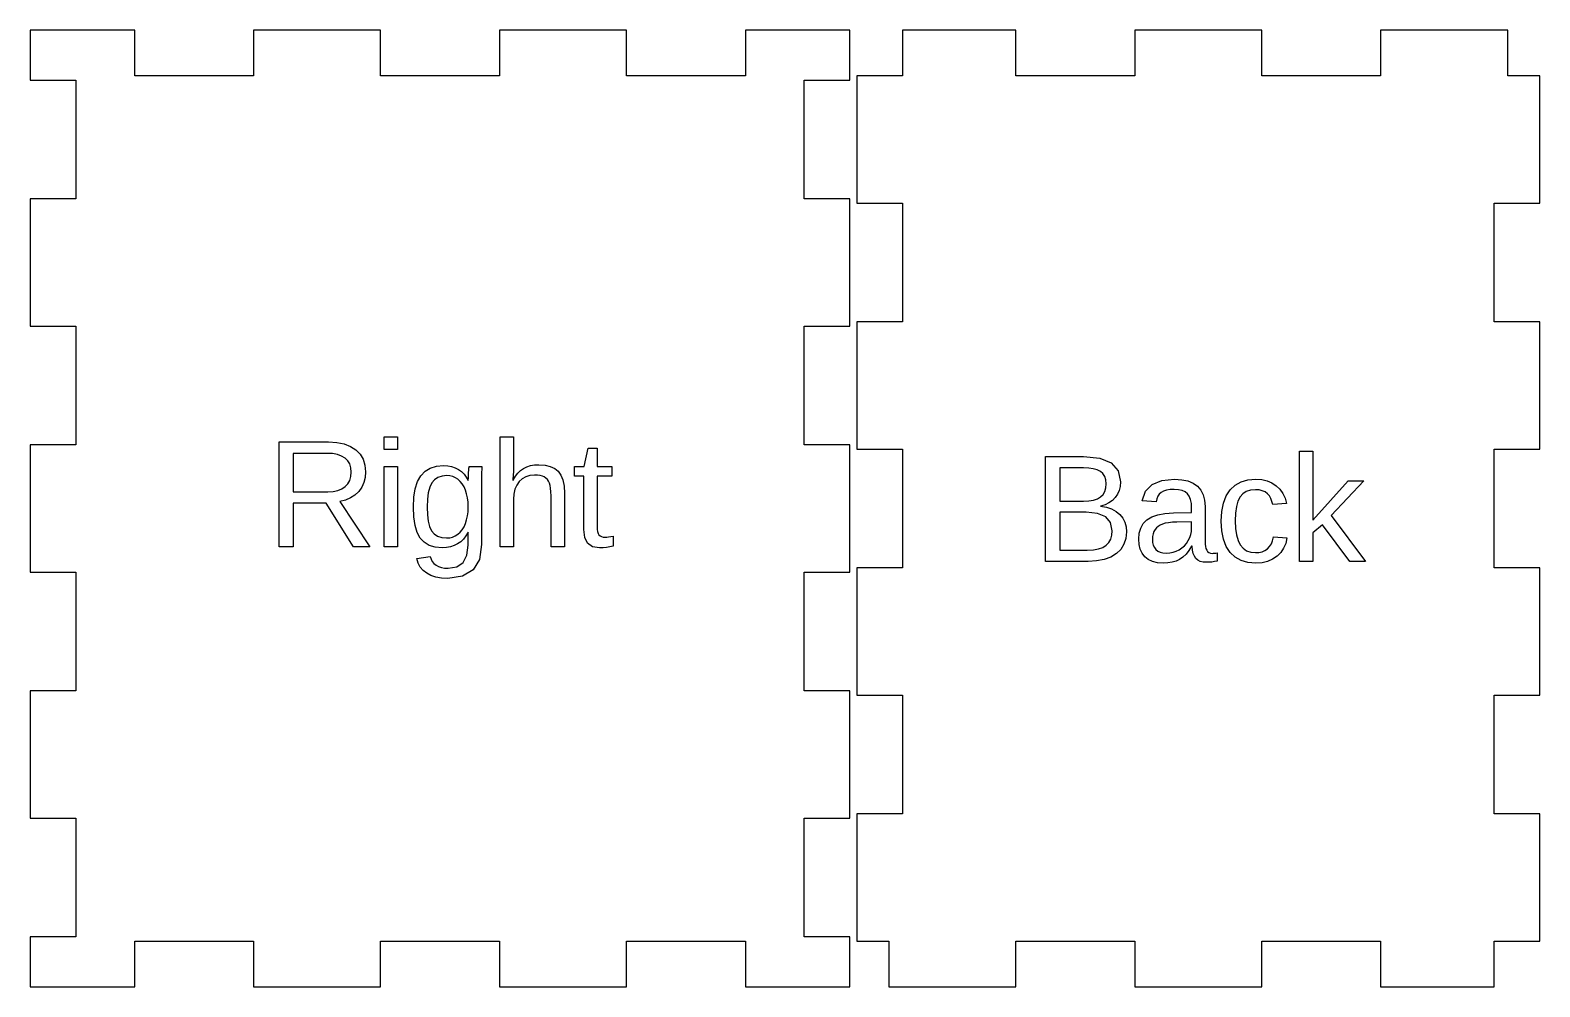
# Model space of a CAD drawing. Header units: metres. Extents: x -86 to 136, y -160 to 30.
# Drawn here: x 25.5 to 136, y -100 to -30 of the extents above; entities that cross this region are included whole.
import ezdxf

# ---------------------------------------------------------------- set-up
doc = ezdxf.new("R2010")
doc.units = ezdxf.units.M

msp = doc.modelspace()

# ---------------------------------------------------------------- linework, layer by layer
for p, q in [((33.15, -30), (25.5, -30)), ((25.5, -30), (25.5, -33.65)), ((33.15, -33.35), (33.15, -30)), ((51.15, -30), (41.85, -30)), ((41.85, -30), (41.85, -33.35)), ((51.15, -33.35), (51.15, -30)), ((69.15, -30), (59.85, -30)), ((59.85, -30), (59.85, -33.35)), ((69.15, -33.35), (69.15, -30)), ((85.5, -30), (77.85, -30)), ((77.85, -30), (77.85, -33.35)), ((85.5, -33.65), (85.5, -30)), ((97.65, -30), (89.35, -30)), ((89.35, -30), (89.35, -33.35)), ((97.65, -33.35), (97.65, -30)), ((115.65, -30), (106.35, -30)), ((106.35, -30), (106.35, -33.35)), ((115.65, -33.35), (115.65, -30)), ((133.65, -30), (124.35, -30)), ((124.35, -30), (124.35, -33.35)), ((133.65, -33.35), (133.65, -30)), ((25.5, -33.65), (28.85, -33.65)), ((28.85, -33.65), (28.85, -42.35)), ((41.85, -33.35), (33.15, -33.35)), ((59.85, -33.35), (51.15, -33.35)), ((77.85, -33.35), (69.15, -33.35)), ((82.15, -42.35), (82.15, -33.65)), ((82.15, -33.65), (85.5, -33.65)), ((89.35, -33.35), (86, -33.35)), ((86, -33.35), (86, -42.65)), ((106.35, -33.35), (97.65, -33.35)), ((124.35, -33.35), (115.65, -33.35)), ((136, -33.35), (133.65, -33.35)), ((136, -42.65), (136, -33.35)), ((28.85, -42.35), (25.5, -42.35)), ((25.5, -42.35), (25.5, -51.65)), ((85.5, -42.35), (82.15, -42.35)), ((85.5, -51.65), (85.5, -42.35)), ((86, -42.65), (89.35, -42.65)), ((89.35, -42.65), (89.35, -51.35)), ((132.65, -51.35), (132.65, -42.65)), ((132.65, -42.65), (136, -42.65)), ((25.5, -51.65), (28.85, -51.65)), ((28.85, -51.65), (28.85, -60.35)), ((82.15, -60.35), (82.15, -51.65)), ((82.15, -51.65), (85.5, -51.65)), ((89.35, -51.35), (86, -51.35)), ((86, -51.35), (86, -60.65)), ((136, -51.35), (132.65, -51.35)), ((136, -60.65), (136, -51.35)), ((28.85, -60.35), (25.5, -60.35)), ((25.5, -60.35), (25.5, -69.65)), ((43.7226, -67.8125), (43.7226, -60.1325)), ((43.7226, -60.1325), (47.3376, -60.1325)), ((47.3376, -60.1325), (47.9496, -60.1686)), ((47.9496, -60.1686), (48.4877, -60.277)), ((48.4877, -60.277), (48.9516, -60.4576)), ((48.9516, -60.4576), (49.3416, -60.7105)), ((49.3416, -60.7105), (49.6505, -61.0273)), ((51.4122, -60.6835), (51.4122, -59.7485)), ((51.4122, -59.7485), (52.3912, -59.7485)), ((52.3912, -60.6835), (51.4122, -60.6835)), ((52.3912, -59.7485), (52.3912, -60.6835)), ((59.898, -67.8125), (59.898, -59.7485)), ((59.898, -59.7485), (60.877, -59.7485)), ((60.877, -59.7485), (60.877, -61.8315)), ((66.0519, -61.9245), (66.3409, -60.5805)), ((66.3409, -60.5805), (66.9929, -60.5805)), ((66.9929, -60.5805), (66.9929, -61.9245)), ((85.5, -60.35), (82.15, -60.35)), ((85.5, -69.65), (85.5, -60.35)), ((86, -60.65), (89.35, -60.65)), ((89.35, -60.65), (89.35, -69.35)), ((132.65, -69.35), (132.65, -60.65)), ((132.65, -60.65), (136, -60.65)), ((47.2346, -60.9645), (44.7607, -60.9645)), ((44.7607, -60.9645), (44.7607, -63.7805)), ((47.6381, -60.9864), (47.2346, -60.9645)), ((47.9914, -61.052), (47.6381, -60.9864)), ((48.2946, -61.1614), (47.9914, -61.052)), ((48.5477, -61.3145), (48.2946, -61.1614)), ((48.7471, -61.5088), (48.5477, -61.3145)), ((48.8896, -61.7428), (48.7471, -61.5088)), ((48.9751, -62.0163), (48.8896, -61.7428)), ((49.6505, -61.0273), (49.8712, -61.4008)), ((49.8712, -61.4008), (50.0035, -61.8308)), ((50.0035, -61.8308), (50.0477, -62.3175)), ((55.2358, -61.9069), (55.7592, -61.8605)), ((55.7592, -61.8605), (56.0623, -61.8784)), ((56.0623, -61.8784), (56.3447, -61.932)), ((60.877, -61.8315), (60.8758, -61.9974)), ((61.8473, -61.9484), (62.1143, -61.864)), ((62.1143, -61.864), (62.4108, -61.8134)), ((62.4108, -61.8134), (62.737, -61.7965)), ((62.737, -61.7965), (63.185, -61.8264)), ((63.185, -61.8264), (63.57, -61.916)), ((99.8246, -68.875), (99.8246, -61.195)), ((99.8246, -61.195), (102.607, -61.195)), ((102.607, -61.195), (103.786, -61.3114)), ((103.786, -61.3114), (104.629, -61.6608)), ((104.629, -61.6608), (105.134, -62.243)), ((118.401, -68.875), (118.401, -60.811)), ((118.401, -60.811), (119.38, -60.811)), ((119.38, -60.811), (119.38, -65.844)), ((48.75, -63.1884), (48.8909, -62.9403)), ((48.8909, -62.9403), (48.9755, -62.6539)), ((49.0036, -62.3295), (48.9751, -62.0163)), ((48.9755, -62.6539), (49.0036, -62.3295)), ((50.0164, -62.7265), (49.9227, -63.1015)), ((50.0477, -62.3175), (50.0164, -62.7265)), ((51.4122, -67.8125), (51.4122, -61.9245)), ((51.4122, -61.9245), (52.3912, -61.9245)), ((52.3912, -61.9245), (52.3912, -67.8125)), ((53.8534, -63.0246), (54.0932, -62.6025)), ((54.0932, -62.6025), (54.4028, -62.2779)), ((54.4028, -62.2779), (54.7837, -62.046)), ((54.7837, -62.046), (55.2358, -61.9069)), ((55.0977, -62.8955), (54.9002, -63.1335)), ((55.3464, -62.7255), (55.0977, -62.8955)), ((55.6462, -62.6235), (55.3464, -62.7255)), ((55.9972, -62.5895), (55.6462, -62.6235)), ((56.2181, -62.6067), (55.9972, -62.5895)), ((56.4269, -62.6583), (56.2181, -62.6067)), ((56.3447, -61.932), (56.6063, -62.0214)), ((56.6236, -62.7442), (56.4269, -62.6583)), ((56.6063, -62.0214), (56.8472, -62.1465)), ((56.8082, -62.8645), (56.6236, -62.7442)), ((56.977, -63.0168), (56.8082, -62.8645)), ((56.8472, -62.1465), (57.0645, -62.3041)), ((57.0645, -62.3041), (57.2557, -62.492)), ((57.2557, -62.492), (57.4205, -62.7101)), ((57.4205, -62.7101), (57.5592, -62.9585)), ((57.5592, -62.9585), (57.5702, -62.9585)), ((57.5702, -62.9585), (57.5754, -62.7293)), ((57.5754, -62.7293), (57.5912, -62.3775)), ((57.5912, -62.3775), (57.6022, -62.1939)), ((57.6022, -62.1939), (57.6132, -62.0573)), ((57.6132, -62.0573), (57.6242, -61.9674)), ((57.6242, -61.9674), (57.6352, -61.9245)), ((57.6352, -61.9245), (58.5652, -61.9245)), ((58.5342, -62.7199), (58.5322, -63.1425)), ((58.5404, -62.376), (58.5342, -62.7199)), ((58.5507, -62.1109), (58.5404, -62.376)), ((58.5652, -61.9245), (58.5507, -62.1109)), ((60.858, -62.5115), (60.833, -62.9155)), ((60.833, -62.9155), (60.85, -62.9155)), ((60.85, -62.9155), (61.016, -62.6453)), ((60.8663, -62.3374), (60.858, -62.5115)), ((60.8723, -62.166), (60.8663, -62.3374)), ((60.8758, -61.9974), (60.8723, -62.166)), ((61.016, -62.6453), (61.198, -62.4138)), ((61.198, -62.4138), (61.396, -62.2208)), ((61.5203, -62.8231), (61.294, -63.0335)), ((61.396, -62.2208), (61.61, -62.0665)), ((61.781, -62.6728), (61.5203, -62.8231)), ((61.61, -62.0665), (61.8473, -61.9484)), ((62.0763, -62.5826), (61.781, -62.6728)), ((62.406, -62.5525), (62.0763, -62.5826)), ((62.6254, -62.5614), (62.406, -62.5525)), ((62.8195, -62.588), (62.6254, -62.5614)), ((62.9884, -62.6324), (62.8195, -62.588)), ((63.132, -62.6945), (62.9884, -62.6324)), ((63.2538, -62.7756), (63.132, -62.6945)), ((63.357, -62.8768), (63.2538, -62.7756)), ((63.4418, -62.9981), (63.357, -62.8768)), ((63.57, -61.916), (63.892, -62.0654)), ((63.892, -62.0654), (64.151, -62.2745)), ((64.151, -62.2745), (64.3505, -62.5535)), ((64.3505, -62.5535), (64.493, -62.9135)), ((64.493, -62.9135), (64.5785, -63.3545)), ((65.3349, -62.6365), (65.3349, -61.9245)), ((65.3349, -61.9245), (66.0519, -61.9245)), ((66.0139, -62.6365), (65.3349, -62.6365)), ((66.0139, -66.5485), (66.0139, -62.6365)), ((66.9929, -61.9245), (68.0649, -61.9245)), ((68.0649, -62.6365), (66.9929, -62.6365)), ((66.9929, -62.6365), (66.9929, -66.3345)), ((68.0649, -61.9245), (68.0649, -62.6365)), ((102.607, -62.027), (100.863, -62.027)), ((100.863, -62.027), (100.863, -64.459)), ((102.985, -62.0437), (102.607, -62.027)), ((103.316, -62.0938), (102.985, -62.0437)), ((103.599, -62.1772), (103.316, -62.0938)), ((103.835, -62.294), (103.599, -62.1772)), ((104.02, -62.4497), (103.835, -62.294)), ((104.153, -62.6498), (104.02, -62.4497)), ((104.232, -62.8942), (104.153, -62.6498)), ((104.259, -63.183), (104.232, -62.8942)), ((105.134, -62.243), (105.303, -63.058)), ((107.618, -63.252), (108.326, -62.9573)), ((108.326, -62.9573), (109.267, -62.859)), ((109.267, -62.859), (109.788, -62.891)), ((109.788, -62.891), (110.241, -62.987)), ((114.133, -63.0555), (114.636, -62.9081)), ((114.636, -62.9081), (115.209, -62.859)), ((115.209, -62.859), (115.642, -62.8886)), ((115.642, -62.8886), (116.035, -62.9775)), ((116.035, -62.9775), (116.391, -63.1256)), ((44.7607, -63.7805), (47.2776, -63.7805)), ((47.2776, -63.7805), (47.6667, -63.7566)), ((47.6667, -63.7566), (48.0089, -63.685)), ((48.0089, -63.685), (48.3042, -63.5656)), ((48.3042, -63.5656), (48.5526, -63.3985)), ((48.5526, -63.3985), (48.75, -63.1884)), ((49.2745, -64.0128), (48.9539, -64.2225)), ((49.5477, -63.7495), (49.2745, -64.0128)), ((49.7664, -63.4425), (49.5477, -63.7495)), ((49.9227, -63.1015), (49.7664, -63.4425)), ((53.5794, -64.1751), (53.6822, -63.5488)), ((53.6822, -63.5488), (53.8534, -63.0246)), ((54.6422, -63.845), (54.5777, -64.3271)), ((54.7497, -63.4471), (54.6422, -63.845)), ((54.9002, -63.1335), (54.7497, -63.4471)), ((57.1257, -63.1998), (56.977, -63.0168)), ((57.254, -63.4133), (57.1257, -63.1998)), ((57.3622, -63.6575), (57.254, -63.4133)), ((57.4483, -63.9294), (57.3622, -63.6575)), ((57.5099, -64.226), (57.4483, -63.9294)), ((58.5322, -63.1425), (58.5322, -67.6375)), ((60.9031, -63.9414), (60.877, -64.3275)), ((60.9813, -63.597), (60.9031, -63.9414)), ((61.1116, -63.2944), (60.9813, -63.597)), ((61.294, -63.0335), (61.1116, -63.2944)), ((63.508, -63.1395), (63.4418, -62.9981)), ((63.5583, -63.311), (63.508, -63.1395)), ((63.5943, -63.5225), (63.5583, -63.311)), ((63.6158, -63.774), (63.5943, -63.5225)), ((63.623, -64.0655), (63.6158, -63.774)), ((63.623, -67.8125), (63.623, -64.0655)), ((64.5785, -63.3545), (64.607, -63.8765)), ((64.607, -63.8765), (64.607, -67.8125)), ((103.849, -64.146), (104.028, -63.9681)), ((104.028, -63.9681), (104.156, -63.7483)), ((104.156, -63.7483), (104.233, -63.4866)), ((104.233, -63.4866), (104.259, -63.183)), ((105.088, -63.9569), (104.922, -64.202)), ((105.207, -63.6845), (105.088, -63.9569)), ((105.279, -63.3849), (105.207, -63.6845)), ((105.303, -63.058), (105.279, -63.3849)), ((106.902, -64.431), (107.143, -63.7433)), ((107.143, -63.7433), (107.618, -63.252)), ((108.149, -63.9489), (108.044, -64.1075)), ((108.284, -63.823), (108.149, -63.9489)), ((108.457, -63.7272), (108.284, -63.823)), ((108.675, -63.6588), (108.457, -63.7272)), ((108.938, -63.6177), (108.675, -63.6588)), ((109.246, -63.604), (108.938, -63.6177)), ((109.551, -63.6238), (109.246, -63.604)), ((109.813, -63.683), (109.551, -63.6238)), ((110.032, -63.7818), (109.813, -63.683)), ((110.207, -63.92), (110.032, -63.7818)), ((110.34, -64.1034), (110.207, -63.92)), ((110.241, -62.987), (110.625, -63.147)), ((110.625, -63.147), (110.94, -63.371)), ((110.94, -63.371), (111.185, -63.6551)), ((111.185, -63.6551), (111.361, -63.9965)), ((111.361, -63.9965), (111.466, -64.3951)), ((112.849, -64.6083), (113.053, -64.0823)), ((113.053, -64.0823), (113.338, -63.645)), ((113.338, -63.645), (113.7, -63.3011)), ((113.7, -63.3011), (114.133, -63.0555)), ((114.257, -63.9196), (114.056, -64.148)), ((114.512, -63.7565), (114.257, -63.9196)), ((114.82, -63.6586), (114.512, -63.7565)), ((115.182, -63.626), (114.82, -63.6586)), ((115.452, -63.6444), (115.182, -63.626)), ((115.688, -63.6998), (115.452, -63.6444)), ((115.892, -63.7919), (115.688, -63.6998)), ((116.063, -63.921), (115.892, -63.7919)), ((116.204, -64.0809), (116.063, -63.921)), ((116.315, -64.2665), (116.204, -64.0809)), ((116.391, -63.1256), (116.707, -63.333)), ((116.707, -63.333), (116.978, -63.5919)), ((116.978, -63.5919), (117.192, -63.8958)), ((117.192, -63.8958), (117.352, -64.2444)), ((119.38, -65.844), (121.963, -62.987)), ((123.11, -62.987), (120.723, -65.517)), ((121.963, -62.987), (123.11, -62.987)), ((47.1586, -64.6015), (44.7607, -64.6015)), ((44.7607, -64.6015), (44.7607, -67.8125)), ((49.1557, -67.8125), (47.1586, -64.6015)), ((48.586, -64.3788), (48.1707, -64.4815)), ((48.1707, -64.4815), (50.3526, -67.8125)), ((48.9539, -64.2225), (48.586, -64.3788)), ((53.5452, -64.9035), (53.5794, -64.1751)), ((53.5771, -65.6212), (53.5452, -64.9035)), ((54.5777, -64.3271), (54.5562, -64.8935)), ((54.5562, -64.8935), (54.5763, -65.4541)), ((57.5468, -64.5474), (57.5099, -64.226)), ((57.5592, -64.8935), (57.5468, -64.5474)), ((57.5468, -65.2319), (57.5592, -64.8935)), ((60.877, -64.3275), (60.877, -67.8125)), ((100.863, -64.459), (102.607, -64.459)), ((102.607, -64.459), (102.996, -64.4394)), ((102.996, -64.4394), (103.333, -64.3808)), ((103.333, -64.3808), (103.617, -64.2829)), ((103.617, -64.2829), (103.849, -64.146)), ((104.174, -64.7249), (103.847, -64.823)), ((103.847, -64.823), (104.277, -64.9023)), ((104.463, -64.5888), (104.174, -64.7249)), ((104.277, -64.9023), (104.655, -65.031)), ((104.712, -64.4144), (104.463, -64.5888)), ((104.655, -65.031), (104.98, -65.2092)), ((104.922, -64.202), (104.712, -64.4144)), ((107.924, -64.523), (106.902, -64.431)), ((107.969, -64.2989), (107.924, -64.523)), ((108.044, -64.1075), (107.969, -64.2989)), ((110.436, -64.3388), (110.34, -64.1034)), ((110.493, -64.6259), (110.436, -64.3388)), ((110.513, -64.965), (110.493, -64.6259)), ((110.513, -65.291), (110.513, -64.965)), ((111.466, -64.3951), (111.502, -64.851)), ((111.502, -64.851), (111.502, -67.4)), ((112.727, -65.2228), (112.849, -64.6083)), ((113.795, -64.8475), (113.73, -65.3311)), ((113.904, -64.4531), (113.795, -64.8475)), ((114.056, -64.148), (113.904, -64.4531)), ((116.397, -64.4779), (116.315, -64.2665)), ((116.449, -64.715), (116.397, -64.4779)), ((117.455, -64.638), (116.449, -64.715)), ((117.352, -64.2444), (117.455, -64.638)), ((53.6727, -66.2365), (53.5771, -65.6212)), ((53.8321, -66.7492), (53.6727, -66.2365)), ((54.5763, -65.4541), (54.6367, -65.9297)), ((54.6367, -65.9297), (54.7373, -66.3206)), ((57.2538, -66.3417), (57.3622, -66.1025)), ((57.3622, -66.1025), (57.4483, -65.8364)), ((57.4483, -65.8364), (57.5099, -65.5462)), ((57.5099, -65.5462), (57.5468, -65.2319)), ((102.798, -65.269), (100.863, -65.269)), ((100.863, -65.269), (100.863, -68.043)), ((103.63, -65.354), (102.798, -65.269)), ((104.224, -65.609), (103.63, -65.354)), ((104.581, -66.034), (104.224, -65.609)), ((104.7, -66.629), (104.581, -66.034)), ((104.98, -65.2092), (105.254, -65.437)), ((105.254, -65.437), (105.47, -65.7056)), ((105.47, -65.7056), (105.625, -66.0072)), ((105.625, -66.0072), (105.718, -66.3421)), ((106.79, -66.4345), (106.979, -66.1091)), ((106.979, -66.1091), (107.243, -65.837)), ((107.243, -65.837), (107.59, -65.6201)), ((107.59, -65.6201), (108.03, -65.4605)), ((108.03, -65.4605), (108.562, -65.3581)), ((108.217, -66.2154), (108.069, -66.3077)), ((108.386, -66.141), (108.217, -66.2154)), ((108.585, -66.0826), (108.386, -66.141)), ((108.562, -65.3581), (109.187, -65.313)), ((108.827, -66.0392), (108.585, -66.0826)), ((109.111, -66.011), (108.827, -66.0392)), ((109.437, -65.998), (109.111, -66.011)), ((109.187, -65.313), (110.513, -65.291)), ((110.513, -65.976), (109.437, -65.998)), ((110.513, -66.463), (110.513, -65.976)), ((112.686, -65.926), (112.727, -65.2228)), ((112.727, -66.6336), (112.686, -65.926)), ((113.73, -65.3311), (113.708, -65.904)), ((113.708, -65.904), (113.731, -66.4581)), ((120.098, -66.187), (119.38, -66.78)), ((122.088, -68.875), (120.098, -66.187)), ((120.723, -65.517), (123.235, -68.875)), ((54.0552, -67.1595), (53.8321, -66.7492)), ((54.3461, -67.4732), (54.0552, -67.1595)), ((54.7373, -66.3206), (54.8782, -66.6265)), ((54.8782, -66.6265), (55.0679, -66.8571)), ((55.0679, -66.8571), (55.3149, -67.0217)), ((55.3149, -67.0217), (55.6194, -67.1206)), ((55.6194, -67.1206), (55.9812, -67.1535)), ((55.9812, -67.1535), (56.2067, -67.1366)), ((56.2067, -67.1366), (56.4192, -67.0857)), ((56.4192, -67.0857), (56.6187, -67.0011)), ((56.6187, -67.0011), (56.8052, -66.8825)), ((56.8052, -66.8825), (56.9754, -66.7317)), ((56.9754, -66.7317), (57.1249, -66.5515)), ((57.2182, -67.2357), (57.0142, -67.4311)), ((57.1249, -66.5515), (57.2538, -66.3417)), ((57.3962, -67.0056), (57.2182, -67.2357)), ((57.5482, -66.7405), (57.3962, -67.0056)), ((57.5592, -66.7405), (57.5482, -66.7405)), ((57.5592, -67.6765), (57.5592, -66.7405)), ((66.0867, -67.1295), (66.0139, -66.5485)), ((66.3054, -67.5445), (66.0867, -67.1295)), ((66.9929, -66.3345), (67.0014, -66.5302)), ((67.0014, -66.5302), (67.0269, -66.6945)), ((67.0269, -66.6945), (67.0694, -66.8272)), ((67.0694, -66.8272), (67.1289, -66.9285)), ((67.1289, -66.9285), (67.2099, -67.0029)), ((67.2099, -67.0029), (67.3161, -67.056)), ((67.3161, -67.056), (67.4474, -67.0879)), ((67.4474, -67.0879), (67.6039, -67.0985)), ((67.6039, -67.0985), (67.7111, -67.0938)), ((67.7111, -67.0938), (67.8399, -67.0795)), ((67.8399, -67.0795), (67.9901, -67.0557)), ((67.9901, -67.0557), (68.1619, -67.0225)), ((68.1619, -67.0225), (68.1619, -67.7455)), ((104.455, -67.4887), (104.591, -67.2457)), ((104.591, -67.2457), (104.672, -66.9592)), ((104.672, -66.9592), (104.7, -66.629)), ((105.702, -67.1941), (105.562, -67.6212)), ((105.749, -66.71), (105.702, -67.1941)), ((105.718, -66.3421), (105.749, -66.71)), ((106.64, -67.245), (106.677, -66.8131)), ((106.667, -67.6327), (106.64, -67.245)), ((106.677, -66.8131), (106.79, -66.4345)), ((107.657, -67.0511), (107.646, -67.262)), ((107.646, -67.262), (107.662, -67.4893)), ((107.693, -66.8615), (107.657, -67.0511)), ((107.753, -66.6931), (107.693, -66.8615)), ((107.837, -66.546), (107.753, -66.6931)), ((107.942, -66.4179), (107.837, -66.546)), ((108.069, -66.3077), (107.942, -66.4179)), ((110.137, -67.5501), (110.27, -67.347)), ((110.27, -67.347), (110.376, -67.1305)), ((110.376, -67.1305), (110.452, -66.911)), ((110.452, -66.911), (110.497, -66.6885)), ((110.497, -66.6885), (110.513, -66.463)), ((111.502, -67.4), (111.509, -67.6055)), ((112.849, -67.2512), (112.727, -66.6336)), ((113.051, -67.7791), (112.849, -67.2512)), ((113.731, -66.4581), (113.801, -66.9355)), ((113.801, -66.9355), (113.917, -67.3361)), ((113.917, -67.3361), (114.078, -67.66)), ((116.349, -67.5922), (116.441, -67.3566)), ((116.441, -67.3566), (116.498, -67.083)), ((116.498, -67.083), (117.487, -67.148)), ((117.487, -67.148), (117.399, -67.5497)), ((119.38, -66.78), (119.38, -68.875)), ((44.7607, -67.8125), (43.7226, -67.8125)), ((50.3526, -67.8125), (49.1557, -67.8125)), ((52.3912, -67.8125), (51.4122, -67.8125)), ((54.7089, -67.6972), (54.3461, -67.4732)), ((55.1436, -67.8317), (54.7089, -67.6972)), ((55.6502, -67.8765), (55.1436, -67.8317)), ((55.9644, -67.8587), (55.6502, -67.8765)), ((56.2582, -67.8052), (55.9644, -67.8587)), ((56.5314, -67.7162), (56.2582, -67.8052)), ((56.7842, -67.5915), (56.5314, -67.7162)), ((57.0142, -67.4311), (56.7842, -67.5915)), ((57.1922, -68.9477), (57.4674, -68.4181)), ((57.4674, -68.4181), (57.5592, -67.6765)), ((58.5322, -67.6375), (58.3779, -68.7221)), ((60.877, -67.8125), (59.898, -67.8125)), ((64.607, -67.8125), (63.623, -67.8125)), ((66.6697, -67.7935), (66.3054, -67.5445)), ((67.1799, -67.8765), (66.6697, -67.7935)), ((67.4295, -67.8683), (67.1799, -67.8765)), ((67.6764, -67.8438), (67.4295, -67.8683)), ((67.9205, -67.8028), (67.6764, -67.8438)), ((68.1619, -67.7455), (67.9205, -67.8028)), ((100.863, -68.043), (102.879, -68.043)), ((102.879, -68.043), (103.322, -68.0208)), ((103.322, -68.0208), (103.701, -67.9542)), ((103.701, -67.9542), (104.015, -67.8433)), ((104.015, -67.8433), (104.265, -67.688)), ((104.265, -67.688), (104.455, -67.4887)), ((105.004, -68.305), (104.595, -68.5544)), ((105.33, -67.9916), (105.004, -68.305)), ((105.562, -67.6212), (105.33, -67.9916)), ((106.751, -67.9767), (106.667, -67.6327)), ((106.891, -68.2772), (106.751, -67.9767)), ((107.087, -68.534), (106.891, -68.2772)), ((107.662, -67.4893), (107.71, -67.6892)), ((107.71, -67.6892), (107.791, -67.8618)), ((107.791, -67.8618), (107.905, -68.007)), ((107.905, -68.007), (108.048, -68.1216)), ((108.048, -68.1216), (108.22, -68.2035)), ((108.22, -68.2035), (108.418, -68.2526)), ((108.418, -68.2526), (108.645, -68.269)), ((108.645, -68.269), (108.907, -68.2536)), ((108.907, -68.2536), (109.155, -68.2075)), ((109.155, -68.2075), (109.388, -68.1306)), ((109.388, -68.1306), (109.606, -68.023)), ((109.606, -68.023), (109.805, -67.8881)), ((109.805, -67.8881), (109.982, -67.7305)), ((110.105, -68.3397), (109.878, -68.5552)), ((109.982, -67.7305), (110.137, -67.5501)), ((110.316, -68.0747), (110.105, -68.3397)), ((110.512, -67.76), (110.316, -68.0747)), ((110.545, -67.76), (110.512, -67.76)), ((110.574, -68.0442), (110.545, -67.76)), ((110.631, -68.288), (110.574, -68.0442)), ((110.714, -68.4912), (110.631, -68.288)), ((110.825, -68.654), (110.714, -68.4912)), ((111.509, -67.6055), (111.53, -67.784)), ((111.53, -67.784), (111.566, -67.9355)), ((111.566, -67.9355), (111.616, -68.06)), ((111.616, -68.06), (111.686, -68.1567)), ((111.686, -68.1567), (111.782, -68.2257)), ((111.782, -68.2257), (111.904, -68.2672)), ((111.904, -68.2672), (112.052, -68.281)), ((112.052, -68.281), (112.125, -68.2786)), ((112.125, -68.2786), (112.203, -68.2715)), ((112.203, -68.2715), (112.286, -68.2596)), ((112.286, -68.2596), (112.374, -68.243)), ((112.374, -68.243), (112.374, -68.852)), ((113.335, -68.217), (113.051, -67.7791)), ((113.697, -68.5609), (113.335, -68.217)), ((114.078, -67.66), (114.287, -67.9098)), ((114.287, -67.9098), (114.542, -68.0882)), ((114.542, -68.0882), (114.844, -68.1953)), ((114.844, -68.1953), (115.193, -68.231)), ((115.193, -68.231), (115.444, -68.2134)), ((115.444, -68.2134), (115.672, -68.1607)), ((115.672, -68.1607), (115.88, -68.0729)), ((115.88, -68.0729), (116.065, -67.95)), ((116.065, -67.95), (116.224, -67.7901)), ((116.224, -67.7901), (116.349, -67.5922)), ((116.764, -68.499), (116.439, -68.7195)), ((117.038, -68.2252), (116.764, -68.499)), ((117.25, -67.9087), (117.038, -68.2252)), ((117.399, -67.5497), (117.25, -67.9087)), ((53.7902, -68.6645), (54.7752, -68.5235)), ((53.8977, -68.9926), (53.7902, -68.6645)), ((54.0562, -69.281), (53.8977, -68.9926)), ((54.2657, -69.5296), (54.0562, -69.281)), ((54.5262, -69.7385), (54.2657, -69.5296)), ((54.7752, -68.5235), (54.8391, -68.7157)), ((54.8391, -68.7157), (54.9327, -68.8845)), ((54.9327, -68.8845), (55.0561, -69.0297)), ((55.0561, -69.0297), (55.2092, -69.1515)), ((55.2092, -69.1515), (55.3903, -69.2477)), ((55.3903, -69.2477), (55.5977, -69.3165)), ((55.5977, -69.3165), (55.8313, -69.3577)), ((55.8313, -69.3577), (56.0912, -69.3715)), ((56.0912, -69.3715), (56.7334, -69.2655)), ((56.7334, -69.2655), (57.1922, -68.9477)), ((57.9149, -69.4967), (57.1434, -69.9615)), ((58.3779, -68.7221), (57.9149, -69.4967)), ((89.35, -69.35), (86, -69.35)), ((86, -69.35), (86, -78.65)), ((102.934, -68.875), (99.8246, -68.875)), ((103.56, -68.8394), (102.934, -68.875)), ((104.114, -68.7325), (103.56, -68.8394)), ((104.595, -68.5544), (104.114, -68.7325)), ((107.338, -68.7392), (107.087, -68.534)), ((107.644, -68.8857), (107.338, -68.7392)), ((108.006, -68.9737), (107.644, -68.8857)), ((108.423, -69.003), (108.006, -68.9737)), ((108.767, -68.9854), (108.423, -69.003)), ((109.084, -68.9325), (108.767, -68.9854)), ((109.374, -68.8444), (109.084, -68.9325)), ((109.637, -68.721), (109.374, -68.8444)), ((109.878, -68.5552), (109.637, -68.721)), ((110.967, -68.7787), (110.825, -68.654)), ((111.147, -68.8677), (110.967, -68.7787)), ((111.363, -68.9212), (111.147, -68.8677)), ((111.617, -68.939), (111.363, -68.9212)), ((111.809, -68.9335), (111.617, -68.939)), ((111.999, -68.9172), (111.809, -68.9335)), ((112.187, -68.8901), (111.999, -68.9172)), ((112.374, -68.852), (112.187, -68.8901)), ((114.132, -68.8065), (113.697, -68.5609)), ((114.639, -68.9539), (114.132, -68.8065)), ((115.22, -69.003), (114.639, -68.9539)), ((115.667, -68.9715), (115.22, -69.003)), ((116.074, -68.877), (115.667, -68.9715)), ((116.439, -68.7195), (116.074, -68.877)), ((119.38, -68.875), (118.401, -68.875)), ((123.235, -68.875), (122.088, -68.875)), ((136, -69.35), (132.65, -69.35)), ((136, -78.65), (136, -69.35)), ((25.5, -69.65), (28.85, -69.65)), ((28.85, -69.65), (28.85, -78.35)), ((54.8367, -69.9039), (54.5262, -69.7385)), ((55.1964, -70.022), (54.8367, -69.9039)), ((55.6052, -70.0929), (55.1964, -70.022)), ((56.0632, -70.1165), (55.6052, -70.0929)), ((57.1434, -69.9615), (56.0632, -70.1165)), ((82.15, -78.35), (82.15, -69.65)), ((82.15, -69.65), (85.5, -69.65)), ((28.85, -78.35), (25.5, -78.35)), ((25.5, -78.35), (25.5, -87.65)), ((85.5, -78.35), (82.15, -78.35)), ((85.5, -87.65), (85.5, -78.35)), ((86, -78.65), (89.35, -78.65)), ((89.35, -78.65), (89.35, -87.35)), ((132.65, -87.35), (132.65, -78.65)), ((132.65, -78.65), (136, -78.65)), ((25.5, -87.65), (28.85, -87.65)), ((28.85, -87.65), (28.85, -96.35)), ((82.15, -96.35), (82.15, -87.65)), ((82.15, -87.65), (85.5, -87.65)), ((89.35, -87.35), (86, -87.35)), ((86, -87.35), (86, -96.65)), ((136, -87.35), (132.65, -87.35)), ((136, -96.65), (136, -87.35)), ((28.85, -96.35), (25.5, -96.35)), ((25.5, -96.35), (25.5, -100)), ((33.15, -96.65), (41.85, -96.65)), ((33.15, -100), (33.15, -96.65)), ((41.85, -96.65), (41.85, -100)), ((51.15, -100), (51.15, -96.65)), ((51.15, -96.65), (59.85, -96.65)), ((59.85, -96.65), (59.85, -100)), ((69.15, -100), (69.15, -96.65)), ((69.15, -96.65), (77.85, -96.65)), ((77.85, -96.65), (77.85, -100)), ((85.5, -96.35), (82.15, -96.35)), ((85.5, -100), (85.5, -96.35)), ((86, -96.65), (88.35, -96.65)), ((88.35, -96.65), (88.35, -100)), ((97.65, -96.65), (106.35, -96.65)), ((97.65, -100), (97.65, -96.65)), ((106.35, -96.65), (106.35, -100)), ((115.65, -100), (115.65, -96.65)), ((115.65, -96.65), (124.35, -96.65)), ((124.35, -96.65), (124.35, -100)), ((132.65, -100), (132.65, -96.65)), ((132.65, -96.65), (136, -96.65)), ((25.5, -100), (33.15, -100)), ((41.85, -100), (51.15, -100)), ((59.85, -100), (69.15, -100)), ((77.85, -100), (85.5, -100)), ((88.35, -100), (97.65, -100)), ((106.35, -100), (115.65, -100)), ((124.35, -100), (132.65, -100))]:
    msp.add_line(p, q)

doc.saveas('drawing.dxf')
